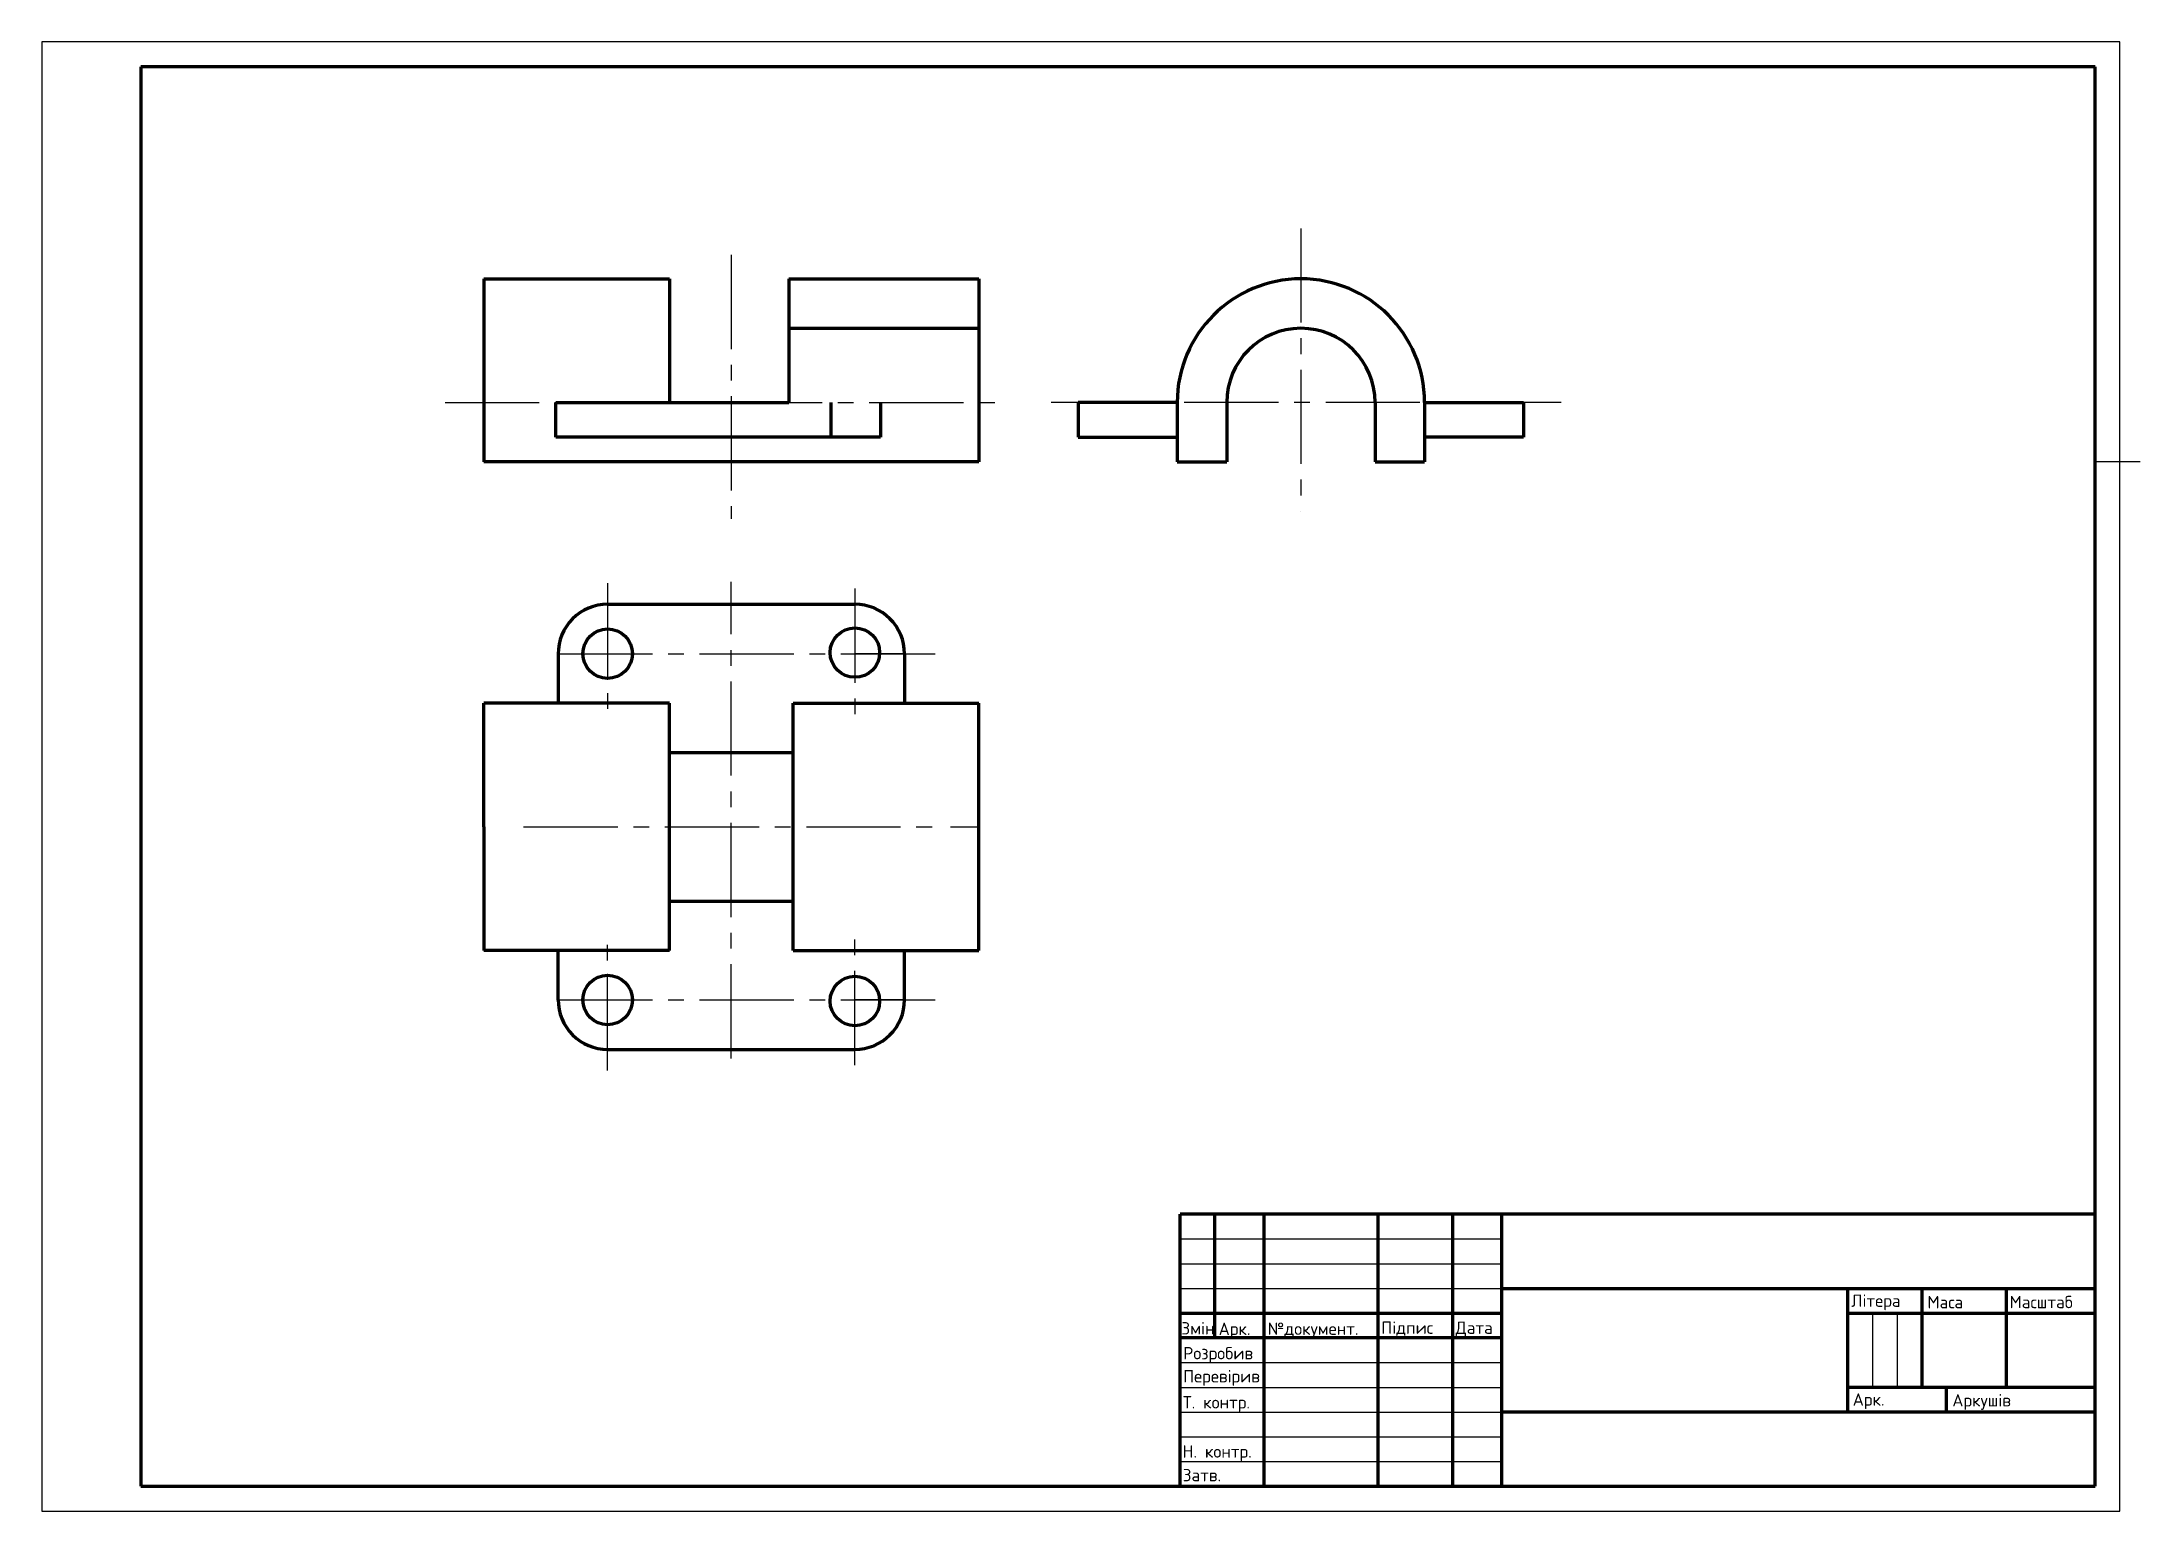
# Model space of a CAD drawing. Header units: millimetres. Extents: x -1865 to 424, y -531 to 297.
# Drawn here: x 0 to 424.1, y 0 to 297 of the extents above.
import ezdxf

# ---------------------------------------------------------------- set-up
doc = ezdxf.new("R2010")
doc.units = ezdxf.units.MM
doc.linetypes.add('CENTER2', pattern=[28.575, 19.05, -3.175, 3.175, -3.175])
doc.layers.get('0').update_dxf_attribs({"color": 31})
for name, color, linetype in [('cut', 214, 'CENTER2'), ('osi', 51, 'CENTER2'), ('r-text', 45, 'Continuous')]:
    doc.layers.add(name, color=color, linetype=linetype)
for name, color, linetype, lineweight in [('kontyr', 123, 'Continuous', 70), ('r-kontyr', 93, 'Continuous', 70), ('r-tonka', 151, 'Continuous', 25)]:
    doc.layers.add(name, color=color, linetype=linetype, lineweight=lineweight)
doc.styles.add('ДСТУ', font='isocpeur.ttf', dxfattribs={"height": 5})

msp = doc.modelspace()

# ---------------------------------------------------------------- linework, layer by layer
for p, q in [((230, 60), (230, 60)), ((365, 45), (365, 45)), ((230, 35), (230, 35)), ((230, 35), (230, 35)), ((230, 35), (230, 35)), ((230, 35), (230, 35)), ((380, 25), (380, 25)), ((415, 20), (415, 20)), ((247, 5), (247, 5)), ((247, 5), (247, 5)), ((247, 5), (247, 5)), ((247, 5), (247, 5)), ((247, 5), (247, 5)), ((247, 5), (247, 5)), ((247, 5), (247, 5))]:
    msp.add_line(p, q)
at = {"layer": 'cut'}
msp.add_line((150.942, 249.111), (150.942, 239.111), dxfattribs=at)
at = {"layer": 'kontyr'}
for p, q in [((89.345, 249.111), (126.845, 249.111)), ((89.345, 249.111), (89.345, 212.111)), ((126.845, 249.111), (126.845, 224.111)), ((150.942, 249.111), (150.942, 224.111)), ((150.942, 249.111), (189.345, 249.111)), ((189.345, 249.111), (189.345, 212.111)), ((150.942, 239.111), (189.345, 239.111)), ((103.845, 224.111), (150.942, 224.111)), ((103.845, 217.111), (103.845, 224.111)), ((159.49, 224.111), (159.49, 217.111)), ((169.49, 224.111), (169.49, 217.111)), ((229.471, 224.111), (209.471, 224.111)), ((209.471, 224.111), (209.471, 217.111)), ((229.471, 224.111), (229.471, 212.111)), ((239.471, 224.111), (239.471, 212.111)), ((269.471, 224.111), (269.471, 212.111)), ((279.471, 224.111), (279.471, 212.111)), ((279.471, 224.111), (299.471, 224.111)), ((299.471, 224.111), (299.471, 217.111)), ((169.49, 217.111), (103.845, 217.111)), ((209.471, 217.111), (229.471, 217.111)), ((299.471, 217.111), (279.471, 217.111)), ((189.345, 212.111), (89.345, 212.111)), ((229.471, 212.111), (239.471, 212.111)), ((269.471, 212.111), (279.471, 212.111)), ((114.345, 183.328), (164.345, 183.327)), ((104.345, 173.39), (104.345, 163.328)), ((174.345, 173.327), (174.345, 163.327)), ((126.845, 163.328), (89.345, 163.328)), ((89.345, 138.328), (89.345, 163.328)), ((126.845, 113.328), (126.845, 163.328)), ((151.845, 113.328), (151.845, 163.328)), ((151.845, 163.328), (189.345, 163.327)), ((189.345, 113.327), (189.345, 163.327)), ((126.845, 153.328), (151.845, 153.328)), ((89.345, 138.328), (89.345, 113.328)), ((126.845, 123.328), (151.845, 123.328)), ((126.845, 113.328), (89.345, 113.328)), ((104.345, 103.266), (104.345, 113.328)), ((151.845, 113.328), (189.345, 113.327)), ((174.345, 103.327), (174.345, 113.327)), ((114.344, 93.328), (164.344, 93.327))]:
    msp.add_line(p, q, dxfattribs=at)
for centre in [(114.345, 173.328), (164.318, 173.553), (114.344, 103.328), (164.317, 103.102)]:
    msp.add_circle(centre, 5, dxfattribs=at)
for centre, radius, start, end in [((254.471, 224.111), 25, 0, 180), ((254.471, 224.111), 15, 0, 180), ((114.345, 173.328), 10, 89.99951, 180.35456), ((164.345, 173.327), 10, 359.99951, 90.15791), ((164.345, 173.327), 10, 269.84111, 269.99951), ((164.345, 103.327), 10, 89.99951, 90.15791), ((114.344, 103.328), 10, 179.64446, 269.99951), ((164.345, 103.327), 10, 269.84111, 359.99951)]:
    msp.add_arc(centre, radius, start, end, dxfattribs=at)
at = {"layer": 'osi'}
for p, q in [((254.471, 259.314), (254.471, 202.132)), ((139.345, 253.932), (139.345, 200.595)), ((81.483, 224.111), (193.873, 224.111)), ((307.111, 224.111), (203.965, 224.111)), ((415, 212.153), (424.092, 212.153)), ((114.345, 187.588), (114.345, 159.068)), ((139.344, 91.52), (139.345, 187.869)), ((164.318, 186.51), (164.317, 160.596)), ((104.345, 173.328), (182.736, 173.327)), ((174.345, 173.327), (164.345, 173.327)), ((97.357, 138.328), (181.333, 138.327)), ((183.627, 138.327), (189.345, 138.327)), ((114.344, 89.068), (114.344, 117.588)), ((164.317, 90.145), (164.317, 116.059)), ((104.345, 103.328), (182.736, 103.327)), ((174.345, 103.327), (164.345, 103.327))]:
    msp.add_line(p, q, dxfattribs=at)
at = {"layer": 'r-kontyr'}
for p, q in [((415, 292), (20, 292)), ((20, 292), (20, 5)), ((415, 5), (415, 292)), ((229.986, 60.006), (229.986, 5.006)), ((415.086, 60), (230.086, 60)), ((237, 60), (237, 35)), ((247, 60), (247, 5)), ((270, 60), (270, 5)), ((285.086, 60), (285.086, 5)), ((295, 60), (295, 5)), ((295, 45), (415, 45)), ((365, 20), (365, 45)), ((380, 45), (380, 25)), ((397, 45), (397, 25)), ((230, 40), (295, 40)), ((365, 40), (415, 40)), ((295, 35), (230, 35)), ((415, 25), (365, 25)), ((385, 20), (385, 25)), ((415, 20), (295, 20)), ((20, 5), (415, 5))]:
    msp.add_line(p, q, dxfattribs=at)
at = {"layer": 'r-tonka'}
for p, q in [((420, 297), (0, 297)), ((0, 297), (0, 0)), ((420, 0), (420, 297)), ((230.086, 55), (295.086, 55)), ((289.608, 55), (289.608, 55)), ((229.961, 50.002), (294.961, 50.002)), ((229.993, 45.002), (294.993, 45.002)), ((370, 40), (370, 25)), ((375, 40), (375, 25)), ((229.986, 30.002), (294.986, 30.002)), ((229.992, 25.002), (294.992, 25.002)), ((229.999, 20.002), (294.999, 20.002)), ((230.005, 15.002), (295.005, 15.002)), ((229.961, 10.002), (294.961, 10.002)), ((0, 0), (420, 0))]:
    msp.add_line(p, q, dxfattribs=at)

# ---------------------------------------------------------------- texts
at = {"layer": 'r-text', "char_height": 2.5, "attachment_point": 1, "style": 'ДСТУ'}
for s, width, gutter_width, insert in [('Літера', 10, 12.5, (365.719, 43.779)), ('Маса', 10, 12.5, (381.112, 43.478)), ('Масштаб', 10, 12.5, (397.723, 43.506)), ('Змін', 10, 25, (230.326, 38.19)), ('Підпис', 10, 12.5, (270.72, 38.315)), ('Арк.', 10, 12.5, (237.848, 38.089)), ('\\pxi-3,l4,t4;№документ.', 22.4284, 12.5, (245.257, 38.112)), ('Розробив', 12.31071, 12.5, (230.674, 33.162)), ('Перевірив', 10, 12.5, (230.674, 28.501)), ('Т. контр.', 14.47953, 12.5, (230.616, 23.236)), ('Арк.', 10, 12.5, (366.016, 23.807)), ('Аркушів', 10, 12.5, (386.146, 23.642)), ('Н. контр.', 14.84177, 12.5, (230.536, 13.293)), ('Затв.', 10, 12.5, (230.598, 8.514))]:
    msp.add_mtext_dynamic_manual_height_columns(s, width=width, gutter_width=gutter_width, heights=[0], dxfattribs=dict(at, insert=insert))
at = {"layer": 'r-text', "insert": (285.727, 38.315), "char_height": 2.5, "attachment_point": 1, "style": 'ДСТУ'}
msp.add_mtext('Дата', dxfattribs=at)

doc.saveas('drawing.dxf')
